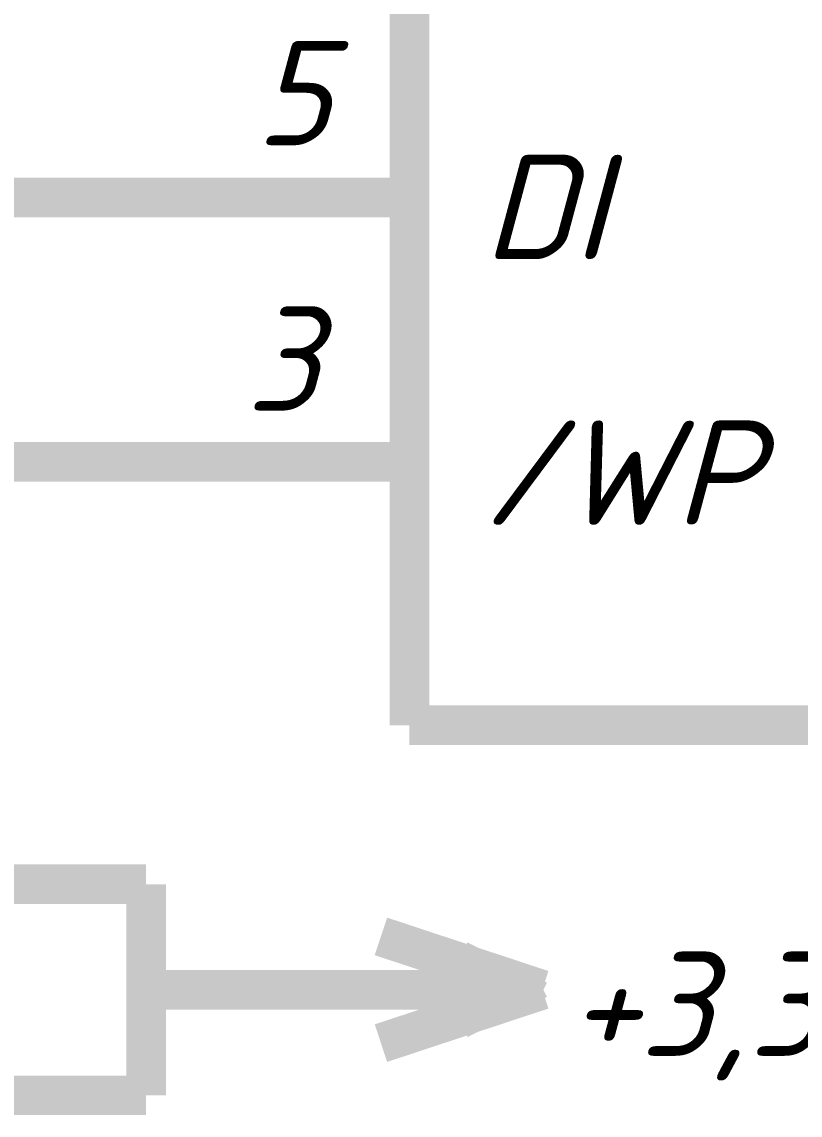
# Model space of a CAD drawing. Header units: inches. Extents: x 0 to 841, y 0 to 594.
# Drawn here: x 485.16 to 499.9, y 257.61 to 278.31 of the extents above; entities that cross this region are included whole.
import ezdxf

# ---------------------------------------------------------------- set-up
doc = ezdxf.new("R2010")
doc.units = ezdxf.units.IN
doc.layers.add('Sheet', color=255, linetype='Continuous')
doc.styles.get("Standard").update_dxf_attribs({"font": 'isocpeui.ttf'})

msp = doc.modelspace()

# ---------------------------------------------------------------- linework, layer by layer
at = {"layer": 'Sheet'}
for points in [[(492.5, 264.996, 0.749, 0.749, 0), (492.5, 294.979, 0.749, 0.749, 0)], [(487.514, 274.99, 0.749, 0.749, 0), (467.504, 274.99, 0.749, 0.749, 0)], [(492.5, 274.99, 0.749, 0.749, 0), (487.514, 274.99, 0.749, 0.749, 0)], [(492.5, 274.99, 0.3, 0.3, 0), (487.514, 274.99, 0.3, 0.3, 0)], [(487.514, 269.982, 0.749, 0.749, 0), (472.512, 269.982, 0.749, 0.749, 0), (472.512, 264.996, 0.749, 0.749, 0), (472.512, 259.987, 0.749, 0.749, 0)], [(492.5, 269.982, 0.749, 0.749, 0), (487.514, 269.982, 0.749, 0.749, 0)], [(492.5, 269.982, 0.3, 0.3, 0), (487.514, 269.982, 0.3, 0.3, 0)], [(532.497, 264.996, 0.749, 0.749, 0), (492.5, 264.996, 0.749, 0.749, 0)], [(487.514, 261.986, 0.749, 0.749, 0), (477.498, 261.986, 0.749, 0.749, 0)], [(487.514, 257.988, 0.749, 0.749, 0), (487.514, 261.986, 0.749, 0.749, 0)], [(491.961, 260.998, 0.749, 0.749, 0), (495.015, 259.987, 0.749, 0.749, 0)], [(495.037, 259.987, 0.3, 0.3, 0), (493.533, 260.751, 0.3, 0.3, 0)], [(487.514, 259.987, 0.749, 0.749, 0), (492.5, 259.987, 0.749, 0.749, 0)], [(495.015, 259.987, 0.749, 0.749, 0), (491.961, 258.977, 0.749, 0.749, 0)], [(492.5, 259.987, 0.749, 0.749, 0), (495.015, 259.987, 0.749, 0.749, 0)], [(487.514, 259.987, 0.3, 0.3, 0), (492.5, 259.987, 0.3, 0.3, 0)], [(492.5, 259.987, 0.3, 0.3, 0), (495.037, 259.987, 0.3, 0.3, 0)], [(495.037, 259.987, 0.3, 0.3, 0), (493.533, 259.224, 0.3, 0.3, 0)], [(477.498, 257.988, 0.749, 0.749, 0), (487.514, 257.988, 0.749, 0.749, 0)]]:
    msp.add_lwpolyline(points, format="xyseb", dxfattribs=at)

# ---------------------------------------------------------------- texts
for s, height, p in [('5', 1.976, (489.58, 275.978)), ('DI', 1.9764, (493.892, 273.822)), ('3', 1.976, (489.401, 270.947)), ('/WP', 1.9764, (493.892, 268.791)), ('+3,3V', 1.9764, (495.509, 258.73))]:
    msp.add_text(s, height=height, dxfattribs=at).set_placement(p)

doc.saveas('drawing.dxf')
